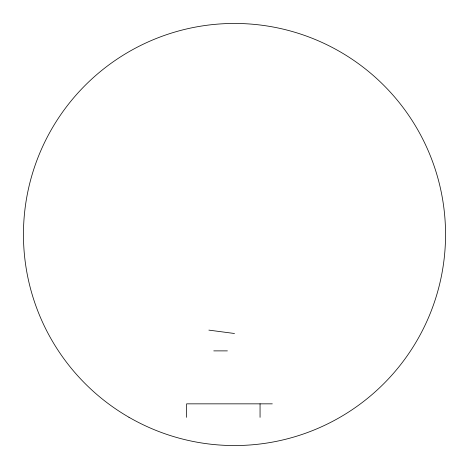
<?xml version="1.0" encoding="UTF-8"?>
<svg xmlns="http://www.w3.org/2000/svg" width="469" height="469" viewBox="0 0 469 469"><rect width="100%" height="100%" fill="white"/><g stroke="black" fill="none" stroke-linecap="round" stroke-linejoin="round"><path stroke-width="0.7" d="M213.764 350.882L227.389 350.882M272.296 403.844L186.627 403.844L186.627 417.34M208.875 330.123L234.5 333.5M260.055 403.844L260.055 417.34M128.975 417.275A211.05 211.05 0 0 0 445.55 234.5A211.05 211.05 0 0 0 128.975 51.725A211.05 211.05 0 0 0 128.975 417.275"/></g></svg>
